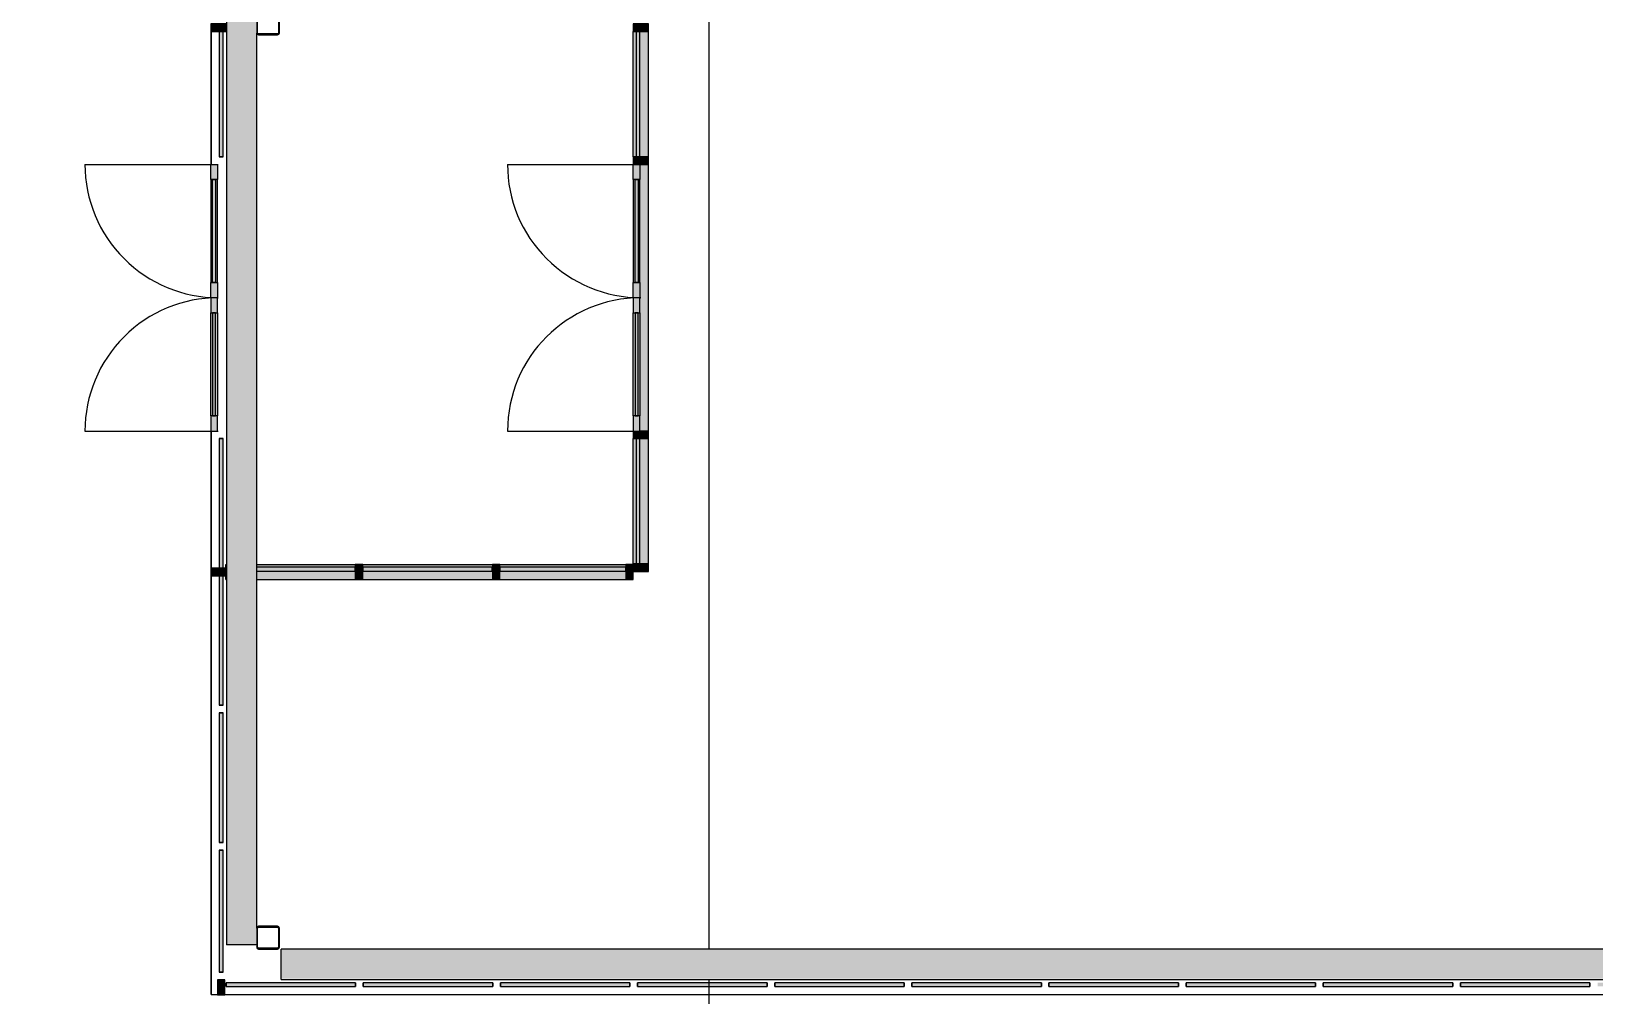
# Model space of a CAD drawing. Header units: inches. Extents: x 20461 to 27285, y -26063 to -19005.
# Drawn here: x 22010.2 to 22422.5, y -22799.4 to -22545.1 of the extents above; entities that cross this region are included whole.
import ezdxf

# ---------------------------------------------------------------- set-up
doc = ezdxf.new("R2010")
doc.units = ezdxf.units.IN
doc.header["$MEASUREMENT"] = 0
for name, color, linetype, lineweight in [('A-ANNO-DIMS', 211, 'Continuous', 9), ('A-ANNO-DIMS-256', 211, 'Continuous', 9), ('A-DETL', 90, 'Continuous', 9), ('A-DOOR', 31, 'Continuous', 9), ('A-GLAZ-CURT', 52, 'Continuous', 9), ('A-GLAZ-CWMG', 51, 'Continuous', 9), ('C-BLDG-PADS', 91, 'Continuous', 9), ('C-TOPO', 7, 'Continuous', 9), ('G-ANNO-TEXT', 231, 'Continuous', 9), ('S-BEAM', 12, 'Continuous', 9), ('S-COLS', 52, 'Continuous', 9)]:
    doc.layers.add(name, color=color, linetype=linetype, lineweight=lineweight)
doc.styles.add('Arial_1', font='arial.ttf', dxfattribs={"height": 23.60479})
doc.dimstyles.new('Linear_-_3_32__Arial', dxfattribs={"dimscale": 12, "dimtxt": 24, "dimasz": 2.666667, "dimexe": 2, "dimexo": 1.333333, "dimgap": 1.333333, "dimtad": 1, "dimdec": 0, "dimzin": 1, "dimdsep": 46, "dimlunit": 4, "dimtxsty": 'Arial_1', "dimblk1": 'OBLIQUE', "dimblk2": 'OBLIQUE', "dimsah": 1, "dimcen": 0.09, "dimdle": 2, "dimazin": 0, "dimtfac": 1, "dimtdec": 4, "dimtix": 1, "dimtmove": 1, "dimatfit": 3, "dimfxl": 1, "dimtvp": 1, "dimtfill": 1, "dimfrac": 2, "dimtolj": 1, "dimtzin": 0, "dimarcsym": 2})

# ---------------------------------------------------------------- blocks, each defined once
blk = doc.blocks.new('Girt_C - 8_D-767115-Site Plan - Phase 1')
at = {"layer": 'S-BEAM'}
for points in [[(24526.39, -22787.49), (24526.39, -22787.3), (22076.14, -22787.4), (22076.14, -22787.49), (24368.72, -22787.49)], [(24526.39, -22795.12), (24526.39, -22787.49), (22076.14, -22787.49), (22076.14, -22795.12), (24368.72, -22795.12)], [(24526.39, -22795.3), (24526.39, -22795.12), (22076.14, -22795.21), (22076.14, -22795.3), (24368.72, -22795.3)]]:
    blk.add_hatch(color=256, dxfattribs=at).paths.add_polyline_path(points, flags=0)
for p, q in [((23083.36, -22787.3), (22076.14, -22787.3)), ((22076.14, -22787.49), (22076.14, -22787.3)), ((22076.14, -22795.12), (22076.14, -22787.49)), ((22076.14, -22795.3), (22076.14, -22795.12)), ((22076.14, -22795.3), (24526.39, -22795.3))]:
    blk.add_line(p, q, dxfattribs=at)
blk = doc.blocks.new('Girt_C - 8_D-803273-Site Plan - Phase 1')
at = {"layer": 'S-BEAM'}
for points in [[(22061.64, -22786.18), (22061.83, -22786.18), (22061.83, -21134.62), (22061.64, -21134.62), (22061.64, -22773.58)], [(22069.45, -22786.18), (22069.45, -21134.62), (22061.83, -21134.62), (22061.83, -22786.18)], [(22069.52, -22786.18), (22069.64, -22786.18), (22069.52, -21134.62), (22069.45, -21134.62), (22069.45, -22786.18)]]:
    blk.add_hatch(color=256, dxfattribs=at).paths.add_polyline_path(points, flags=0)
for p, q in [((22061.64, -21134.62), (22061.64, -22786.18)), ((22069.64, -22781.77), (22069.64, -22545.59)), ((22061.83, -22786.18), (22061.64, -22786.18)), ((22069.45, -22786.18), (22061.83, -22786.18)), ((22069.64, -22786.18), (22069.45, -22786.18))]:
    blk.add_line(p, q, dxfattribs=at)
blk = doc.blocks.new('HSS-Hollow Structural Section-Column - HSS6X6X1_4-V11-Site Plan - Phase 1')
at = {"layer": 'S-COLS'}
h = blk.add_hatch(dxfattribs=at)
h.set_pattern_fill('FP_7', color=256, style=0, pattern_type=2)
h.set_pattern_definition([(225, (22072.64, -22784.303), (25.342707, -25.342707), []), (225, (22072.64, -22822.703), (25.342707, -25.342707), [])])
h.paths.add_polyline_path([(-2.53, 3), (-2.86, 2.86), (-3, 2.53), (-2.7, 2.7)], flags=0)
h.paths.add_polyline_path([(2.53, 3), (-2.53, 3), (-2.53, 2.77), (2.53, 2.77)], flags=0)
h.paths.add_polyline_path([(2.53, 3), (2.7, 2.7), (3, 2.53), (2.86, 2.86)], flags=0)
h.paths.add_polyline_path([(3, -2.53), (2.7, -2.7), (2.53, -3), (2.86, -2.86)], flags=0)
h.paths.add_polyline_path([(3, 2.53), (2.77, 2.53), (2.77, -2.53), (3, -2.53)], flags=0)
h.paths.add_polyline_path([(-3, -2.53), (-2.86, -2.86), (-2.53, -3), (-2.7, -2.7)], flags=0)
h.paths.add_polyline_path([(-3, 2.53), (-3, -2.53), (-2.77, -2.53), (-2.77, 2.53)], flags=0)
h.paths.add_polyline_path([(-2.53, -2.77), (-2.53, -3), (2.53, -3), (2.53, -2.77)], flags=0)
at = {"layer": 'S-COLS', "lineweight": 15}
for p, q in [((-3, 2.53), (-3, -2.53)), ((-2.77, -2.53), (-2.77, 2.53)), ((2.53, 3), (-2.53, 3)), ((-2.53, 2.77), (2.53, 2.77)), ((2.77, 2.53), (2.77, -2.53)), ((3, -2.53), (3, 2.53)), ((2.53, -2.77), (-2.53, -2.77)), ((-2.53, -3), (2.53, -3))]:
    blk.add_line(p, q, dxfattribs=at)
for centre, radius, start, end in [((-2.53, 2.53), 0.466, 90, 180), ((-2.53, 2.53), 0.233, 90, 180), ((2.53, 2.53), 0.466, 360, 90), ((2.53, 2.53), 0.233, 0, 90), ((-2.53, -2.53), 0.466, 180, 270), ((-2.53, -2.53), 0.233, 180, 270), ((2.53, -2.53), 0.466, 270, 360), ((2.53, -2.53), 0.233, 270, 360)]:
    blk.add_arc(centre, radius, start, end, dxfattribs=at)
blk = doc.blocks.new('HSS-Hollow Structural Section-Column - HSS6X6X1_4-V23-Site Plan - Phase 1')
at = {"layer": 'S-COLS'}
h = blk.add_hatch(dxfattribs=at)
h.set_pattern_fill('FP_9', color=256, style=0, pattern_type=2)
h.set_pattern_definition([(225, (22072.64, -22543.053), (25.342707, -25.342707), []), (225, (22072.64, -22581.453), (25.342707, -25.342707), [])])
h.paths.add_polyline_path([(-2.53, 3), (-2.86, 2.86), (-3, 2.53), (-2.7, 2.7)], flags=0)
h.paths.add_polyline_path([(2.53, 3), (2.7, 2.7), (3, 2.53), (2.86, 2.86)], flags=0)
h.paths.add_polyline_path([(-2.53, 3), (-2.53, 2.77), (2.53, 2.77), (2.53, 3)], flags=0)
h.paths.add_polyline_path([(3, -2.53), (2.7, -2.7), (2.53, -3), (2.86, -2.86)], flags=0)
h.paths.add_polyline_path([(2.77, 2.53), (2.77, -2.53), (3, -2.53), (3, 2.53)], flags=0)
h.paths.add_polyline_path([(-3, -2.53), (-2.86, -2.86), (-2.53, -3), (-2.7, -2.7)], flags=0)
h.paths.add_polyline_path([(-2.77, 2.53), (-3, 2.53), (-3, -2.53), (-2.77, -2.53)], flags=0)
h.paths.add_polyline_path([(-2.53, -2.77), (-2.53, -3), (2.53, -3), (2.53, -2.77)], flags=0)
at = {"layer": 'S-COLS', "lineweight": 15}
for p, q in [((-3, 2.53), (-3, -2.53)), ((-2.77, -2.53), (-2.77, 2.53)), ((2.53, 3), (-2.53, 3)), ((-2.53, 2.77), (2.53, 2.77)), ((2.77, 2.53), (2.77, -2.53)), ((3, -2.53), (3, 2.53)), ((2.53, -2.77), (-2.53, -2.77)), ((-2.53, -3), (2.53, -3))]:
    blk.add_line(p, q, dxfattribs=at)
for centre, radius, start, end in [((-2.53, 2.53), 0.466, 90, 180), ((-2.53, 2.53), 0.233, 90, 180), ((2.53, 2.53), 0.466, 360, 90), ((2.53, 2.53), 0.233, 0, 90), ((-2.53, -2.53), 0.466, 180, 270), ((-2.53, -2.53), 0.233, 180, 270), ((2.53, -2.53), 0.466, 270, 360), ((2.53, -2.53), 0.233, 270, 360)]:
    blk.add_arc(centre, radius, start, end, dxfattribs=at)
blk = doc.blocks.new('System Panel - Glazed-827433-Site Plan - Phase 1')
at = {"layer": 'A-GLAZ-CURT', "transparency": 33554649}
blk.add_hatch(color=256, dxfattribs=at).paths.add_polyline_path([(-17.09, -0.25), (-17.09, -1.25), (17.09, -1.25), (17.09, -0.25)], flags=0)
at = {"layer": 'A-GLAZ-CURT'}
for p, q in [((17.09, -0.25), (-17.09, -0.25)), ((-17.09, -0.25), (-17.09, -1.25)), ((-17.09, -1.25), (-17.09, -0.25)), ((17.09, -0.25), (-17.09, -0.25)), ((-17.09, -1.25), (17.09, -1.25)), ((-17.09, -1.25), (17.09, -1.25)), ((17.09, -1.25), (17.09, -0.25)), ((17.09, -0.25), (17.09, -1.25))]:
    blk.add_line(p, q, dxfattribs=at)
blk = doc.blocks.new('Rectangular Mullion - Rectangular Mullion 1-827436-Site Plan - Phase 1')
at = {"layer": 'A-GLAZ-CWMG'}
blk.add_hatch(color=256, dxfattribs=at).paths.add_polyline_path([(-2, -2), (-2, 2), (0, 2), (0, -2)], flags=0)
at = {"layer": 'A-GLAZ-CWMG', "lineweight": 13}
for p, q in [((-2, 2), (0, 2)), ((-2, -2), (-2, 2)), ((0, 2), (0, -2)), ((0, -2), (-2, -2))]:
    blk.add_line(p, q, dxfattribs=at)
blk = doc.blocks.new('System Panel - Glazed-V38-Site Plan - Phase 1')
at = {"layer": 'A-GLAZ-CURT', "transparency": 33554649}
blk.add_hatch(color=256, dxfattribs=at).paths.add_polyline_path([(16.53, -0.25), (-16.53, -0.25), (-16.53, -1.25), (16.53, -1.25)], flags=0)
at = {"layer": 'A-GLAZ-CURT'}
for p, q in [((16.53, -0.25), (-16.53, -0.25)), ((-16.53, -0.25), (-16.53, -1.25)), ((-16.53, -1.25), (-16.53, -0.25)), ((16.53, -0.25), (-16.53, -0.25)), ((-16.53, -1.25), (16.53, -1.25)), ((-16.53, -1.25), (16.53, -1.25)), ((16.53, -1.25), (16.53, -0.25)), ((16.53, -0.25), (16.53, -1.25))]:
    blk.add_line(p, q, dxfattribs=at)
blk = doc.blocks.new('Door_Single_Storefront - one-827478-Site Plan - Phase 1')
at = {"layer": 'A-DOOR'}
h = blk.add_hatch(color=256, dxfattribs=at)
h.paths.add_polyline_path([(17.59375, -2), (17.59375, -0.25), (13.59375, -0.25), (13.59375, -2)], flags=0)
h.paths.add_polyline_path([(-13.59375, -0.25), (-17.59375, -0.25), (-17.59375, -2), (-13.59375, -2)], flags=0)
h = blk.add_hatch(color=256, dxfattribs=at)
h.paths.add_polyline_path([(13.59375, -1.5), (-13.59375, -1.5), (-13.59375, -2), (13.59375, -2)], flags=0)
h.paths.add_polyline_path([(13.59375, -0.25), (-13.59375, -0.25), (-13.59375, -0.75), (13.59375, -0.75)], flags=0)
blk.add_hatch(color=256, dxfattribs=at).paths.add_polyline_path([(13.59375, -1.5), (13.59375, -0.75), (-13.59375, -0.75), (-13.59375, -1.5)], flags=0)
for p, q in [((-17.59375, -35.1875), (-17.59375, 0)), ((-17.59375, -2), (-17.59375, -0.25)), ((-17.59375, -0.25), (-13.59375, -0.25)), ((-13.59375, -2), (-17.59375, -2)), ((-13.59375, -0.25), (-13.59375, -2)), ((13.59375, -0.25), (-13.59375, -0.25)), ((-13.59375, -1.5), (-13.59375, -0.75)), ((-13.59375, -0.75), (13.59375, -0.75)), ((13.59375, -1.5), (-13.59375, -1.5)), ((-13.59375, -2), (13.59375, -2)), ((13.59375, -2), (13.59375, -0.25)), ((13.59375, -0.25), (17.59375, -0.25)), ((13.59375, -0.75), (13.59375, -1.5)), ((17.59375, -2), (13.59375, -2)), ((17.59375, -0.25), (17.59375, -2))]:
    blk.add_line(p, q, dxfattribs=at)
blk.add_arc((-17.59375, 0), 35.1875, 270, 0, dxfattribs=at)
blk = doc.blocks.new('Door_Single_Storefront - one-827479-Site Plan - Phase 1')
at = {"layer": 'A-DOOR'}
h = blk.add_hatch(color=256, dxfattribs=at)
h.paths.add_polyline_path([(-17.59375, 0.25), (-13.59375, 0.25), (-13.59375, 2), (-17.59375, 2)], flags=0)
h.paths.add_polyline_path([(13.59375, 2), (13.59375, 0.25), (17.59375, 0.25), (17.59375, 2)], flags=0)
h = blk.add_hatch(color=256, dxfattribs=at)
h.paths.add_polyline_path([(-13.59375, 1.5), (13.59375, 1.5), (13.59375, 2), (-13.59375, 2)], flags=0)
h.paths.add_polyline_path([(-13.59375, 0.25), (13.59375, 0.25), (13.59375, 0.75), (-13.59375, 0.75)], flags=0)
blk.add_hatch(color=256, dxfattribs=at).paths.add_polyline_path([(-13.59375, 0.75), (13.59375, 0.75), (13.59375, 1.5), (-13.59375, 1.5)], flags=0)
for p, q in [((-17.59375, 35.1875), (-17.59375, 0)), ((-13.59375, 2), (-17.59375, 2)), ((-17.59375, 2), (-17.59375, 0.25)), ((-17.59375, 0.25), (-13.59375, 0.25)), ((-13.59375, 0.25), (-13.59375, 2)), ((-13.59375, 2), (13.59375, 2)), ((13.59375, 1.5), (-13.59375, 1.5)), ((-13.59375, 1.5), (-13.59375, 0.75)), ((-13.59375, 0.75), (13.59375, 0.75)), ((13.59375, 0.25), (-13.59375, 0.25)), ((17.59375, 2), (13.59375, 2)), ((13.59375, 2), (13.59375, 0.25)), ((13.59375, 0.75), (13.59375, 1.5)), ((13.59375, 0.25), (17.59375, 0.25)), ((17.59375, 0.25), (17.59375, 2))]:
    blk.add_line(p, q, dxfattribs=at)
blk.add_arc((-17.59375, 0), 35.1875, 360, 90, dxfattribs=at)
blk = doc.blocks.new('Rectangular Mullion - Rectangular Mullion 1-785048-Site Plan - Phase 1')
at = {"layer": 'A-GLAZ-CWMG'}
h = blk.add_hatch(color=256, dxfattribs=at)
h.paths.add_polyline_path([(22173.02, -22578.24), (22173.02, -22545.18), (22170.77, -22545.18), (22170.77, -22578.24)], flags=0)
h.paths.add_polyline_path([(22169.02, -22578.24), (22169.77, -22578.24), (22169.77, -22545.18), (22169.02, -22545.18), (22169.02, -22554.26)], flags=0)
blk.add_hatch(color=256, dxfattribs=at).paths.add_polyline_path([(22170.77, -22578.24), (22170.77, -22545.18), (22169.77, -22545.18), (22169.77, -22578.24)], flags=0)
for p, q in [((22169.02, -22578.24), (22169.02, -22545.18)), ((22173.02, -22578.24), (22173.02, -22545.18))]:
    blk.add_line(p, q, dxfattribs=at)
blk = doc.blocks.new('Rectangular Mullion - Rectangular Mullion 1-769212-Site Plan - Phase 1')
at = {"layer": 'A-GLAZ-CWMG'}
blk.add_hatch(color=256, dxfattribs=at).paths.add_polyline_path([(22173.02, -22615.43), (22173.02, -22580.24), (22170.77, -22580.24), (22170.77, -22615.43)], flags=0)
blk.add_line((22173.02, -22615.43), (22173.02, -22580.24), dxfattribs=at)
blk = doc.blocks.new('Rectangular Mullion - Rectangular Mullion 1-769213-Site Plan - Phase 1')
at = {"layer": 'A-GLAZ-CWMG'}
blk.add_hatch(color=256, dxfattribs=at).paths.add_polyline_path([(22170.77, -22650.62), (22173.02, -22650.62), (22173.02, -22615.43), (22170.77, -22615.43), (22170.77, -22646.62)], flags=0)
blk.add_line((22173.02, -22650.62), (22173.02, -22615.43), dxfattribs=at)
blk = doc.blocks.new('Rectangular Mullion - Rectangular Mullion 1-785049-Site Plan - Phase 1')
at = {"layer": 'A-GLAZ-CWMG'}
h = blk.add_hatch(color=256, dxfattribs=at)
h.paths.add_polyline_path([(22169.77, -22685.68), (22169.77, -22652.62), (22169.02, -22652.62), (22169.02, -22685.68)], flags=0)
h.paths.add_polyline_path([(22173.02, -22685.68), (22173.02, -22652.62), (22170.77, -22652.62), (22170.77, -22685.68)], flags=0)
blk.add_hatch(color=256, dxfattribs=at).paths.add_polyline_path([(22170.77, -22685.68), (22170.77, -22652.62), (22169.77, -22652.62), (22169.77, -22685.68)], flags=0)
for p, q in [((22169.02, -22685.68), (22169.02, -22652.62)), ((22173.02, -22685.68), (22173.02, -22652.62))]:
    blk.add_line(p, q, dxfattribs=at)
blk = doc.blocks.new('Rectangular Mullion - Rectangular Mullion 1-838711-Site Plan - Phase 1')
at = {"layer": 'A-GLAZ-CWMG'}
blk.add_hatch(color=256, dxfattribs=at).paths.add_polyline_path([(0, -2), (-2, -2), (-2, 2), (0, 2)], flags=0)
at = {"layer": 'A-GLAZ-CWMG', "lineweight": 13}
for p, q in [((-2, 2), (0, 2)), ((-2, -2), (-2, 2)), ((0, 2), (0, -2)), ((0, -2), (-2, -2))]:
    blk.add_line(p, q, dxfattribs=at)
blk = doc.blocks.new('Rectangular Mullion - Rectangular Mullion 1-838712-Site Plan - Phase 1')
at = {"layer": 'A-GLAZ-CWMG'}
blk.add_hatch(color=256, dxfattribs=at).paths.add_polyline_path([(-2, -2), (0, -2), (0, 2), (-2, 2)], flags=0)
at = {"layer": 'A-GLAZ-CWMG', "lineweight": 13}
for p, q in [((0, 2), (-2, 2)), ((-2, 2), (-2, -2)), ((0, -2), (0, 2)), ((-2, -2), (0, -2))]:
    blk.add_line(p, q, dxfattribs=at)
blk = doc.blocks.new('Rectangular Mullion - Rectangular Mullion 1-V39-Site Plan - Phase 1')
at = {"layer": 'A-GLAZ-CWMG'}
blk.add_hatch(color=256, dxfattribs=at).paths.add_polyline_path([(1, 0.25), (1, -2), (-1, -2), (-1, 2), (1, 2)], flags=0)
at = {"layer": 'A-GLAZ-CWMG', "lineweight": 13}
for p, q in [((-1, 2), (1, 2)), ((-1, -2), (-1, 2)), ((1, 0.25), (1, -2)), ((1, -2), (-1, -2))]:
    blk.add_line(p, q, dxfattribs=at)
blk = doc.blocks.new('Rectangular Mullion - Rectangular Mullion 1-V40-Site Plan - Phase 1')
at = {"layer": 'A-GLAZ-CWMG'}
blk.add_hatch(color=256, dxfattribs=at).paths.add_polyline_path([(1, 0.25), (1, -2), (-1, -2), (-1, 2), (1, 2)], flags=0)
at = {"layer": 'A-GLAZ-CWMG', "lineweight": 13}
for p, q in [((-1, 2), (1, 2)), ((-1, -2), (-1, 0.25)), ((1, 2), (1, -2)), ((1, -2), (-1, -2))]:
    blk.add_line(p, q, dxfattribs=at)
blk = doc.blocks.new('System Panel - Glazed-V41-Site Plan - Phase 1')
at = {"layer": 'A-GLAZ-CURT', "transparency": 33554649}
blk.add_hatch(color=256, dxfattribs=at).paths.add_polyline_path([(-16.59, -0.25), (-16.59, -1.25), (16.59, -1.25), (16.59, -0.25)], flags=0)
at = {"layer": 'A-GLAZ-CURT'}
for p, q in [((16.59, -0.25), (-16.59, -0.25)), ((-16.59, -0.25), (-16.59, -1.25)), ((-16.59, -1.25), (-16.59, -0.25)), ((16.59, -0.25), (-16.59, -0.25)), ((-16.59, -1.25), (16.59, -1.25)), ((-16.59, -1.25), (16.59, -1.25)), ((16.59, -1.25), (16.59, -0.25)), ((16.59, -0.25), (16.59, -1.25))]:
    blk.add_line(p, q, dxfattribs=at)
blk = doc.blocks.new('System Panel - Glazed-V36-Site Plan - Phase 1')
at = {"layer": 'A-GLAZ-CURT', "transparency": 33554649}
blk.add_hatch(color=256, dxfattribs=at).paths.add_polyline_path([(-17.09, -1.25), (17.09, -1.25), (17.09, -0.25), (-17.09, -0.25)], flags=0)
at = {"layer": 'A-GLAZ-CURT'}
for p, q in [((17.09, -0.25), (-17.09, -0.25)), ((-17.09, -0.25), (-17.09, -1.25)), ((-17.09, -1.25), (-17.09, -0.25)), ((17.09, -0.25), (-17.09, -0.25)), ((-17.09, -1.25), (17.09, -1.25)), ((-17.09, -1.25), (17.09, -1.25)), ((17.09, -1.25), (17.09, -0.25)), ((17.09, -0.25), (17.09, -1.25))]:
    blk.add_line(p, q, dxfattribs=at)
blk = doc.blocks.new('System Panel - Glazed-840367-Site Plan - Phase 1')
at = {"layer": 'A-GLAZ-CURT', "transparency": 33554649}
blk.add_hatch(color=256, dxfattribs=at).paths.add_polyline_path([(-16.06, -0.25), (-16.06, -1.25), (9.94, -1.25), (9.94, -0.25)], flags=0)
at = {"layer": 'A-GLAZ-CURT'}
for p, q in [((9.94, -0.25), (-16.06, -0.25)), ((-16.06, -0.25), (-16.06, -1.25)), ((-16.06, -1.25), (-16.06, -0.25)), ((9.94, -0.25), (-16.06, -0.25)), ((-16.06, -1.25), (9.94, -1.25)), ((-16.06, -1.25), (9.94, -1.25))]:
    blk.add_line(p, q, dxfattribs=at)
blk = doc.blocks.new('Rectangular Mullion - Rectangular Mullion 1-769210-Site Plan - Phase 1')
at = {"layer": 'A-GLAZ-CWMG'}
h = blk.add_hatch(color=256, dxfattribs=at)
h.paths.add_polyline_path([(22798.39, -22528.42), (22798.39, -22495.23), (22797.64, -22495.23), (22797.64, -22528.42)], flags=0)
h.paths.add_polyline_path([(22796.64, -22528.42), (22796.64, -22495.23), (22794.39, -22495.23), (22794.39, -22528.42)], flags=0)
blk.add_hatch(color=256, dxfattribs=at).paths.add_polyline_path([(22797.64, -22528.42), (22797.64, -22495.23), (22796.64, -22495.23), (22796.64, -22528.42)], flags=0)
for p, q in [((22794.39, -22495.23), (22794.39, -22528.42)), ((22798.39, -22495.23), (22798.39, -22528.42))]:
    blk.add_line(p, q, dxfattribs=at)
blk = doc.blocks.new('Rectangular Mullion - Rectangular Mullion 1-769211-Site Plan - Phase 1')
at = {"layer": 'A-GLAZ-CWMG'}
h = blk.add_hatch(color=256, dxfattribs=at)
h.paths.add_polyline_path([(22798.39, -22493.23), (22798.39, -22459.04), (22797.64, -22459.04), (22797.64, -22493.23)], flags=0)
h.paths.add_polyline_path([(22796.64, -22493.23), (22796.64, -22459.04), (22794.39, -22459.04), (22794.39, -22493.23)], flags=0)
blk.add_hatch(color=256, dxfattribs=at).paths.add_polyline_path([(22797.64, -22493.23), (22797.64, -22459.04), (22796.64, -22459.04), (22796.64, -22493.23)], flags=0)
for p, q in [((22794.39, -22459.04), (22794.39, -22493.23)), ((22798.39, -22459.04), (22798.39, -22493.23))]:
    blk.add_line(p, q, dxfattribs=at)
blk = doc.blocks.new('Rectangular Mullion - Rectangular Mullion 1-840366-Site Plan - Phase 1')
at = {"layer": 'A-GLAZ-CWMG'}
h = blk.add_hatch(color=256, dxfattribs=at)
h.paths.add_polyline_path([(22061.52, -22689.8), (22061.64, -22689.8), (22061.64, -22685.8), (22061.52, -22685.8), (22061.52, -22688.8)], flags=0)
h.paths.add_polyline_path([(22095.64, -22689.8), (22095.64, -22687.55), (22069.64, -22687.55), (22069.64, -22689.8)], flags=0)
h.paths.add_polyline_path([(22069.64, -22686.55), (22095.64, -22686.55), (22095.64, -22685.8), (22069.64, -22685.8)], flags=0)
blk.add_hatch(color=256, dxfattribs=at).paths.add_polyline_path([(22095.64, -22687.55), (22095.64, -22686.55), (22069.64, -22686.55), (22069.64, -22687.55)], flags=0)
for p, q in [((22061.52, -22686.8), (22061.52, -22685.8)), ((22061.52, -22685.8), (22061.64, -22685.8)), ((22069.64, -22685.8), (22095.64, -22685.8)), ((22061.52, -22689.8), (22061.52, -22688.8)), ((22061.52, -22689.8), (22061.64, -22689.8)), ((22069.64, -22689.8), (22095.64, -22689.8))]:
    blk.add_line(p, q, dxfattribs=at)
blk = doc.blocks.new('Rectangular Mullion - Rectangular Mullion 1-838589-Site Plan - Phase 1')
at = {"layer": 'A-GLAZ-CWMG'}
blk.add_hatch(color=256, dxfattribs=at).paths.add_polyline_path([(0, -2), (0, 2), (-2, 2), (-2, -2)], flags=0)
at = {"layer": 'A-GLAZ-CWMG', "lineweight": 13}
for p, q in [((0, 2), (-2, 2)), ((-2, 2), (-2, -2)), ((0, -2), (0, 2)), ((-2, -2), (0, -2))]:
    blk.add_line(p, q, dxfattribs=at)
blk = doc.blocks.new('Rectangular Mullion - Rectangular Mullion 1-827464-Site Plan - Phase 1')
at = {"layer": 'A-GLAZ-CWMG'}
blk.add_hatch(color=256, dxfattribs=at).paths.add_polyline_path([(1, -2), (-1, -2), (-1, 2), (1, 2)], flags=0)
at = {"layer": 'A-GLAZ-CWMG', "lineweight": 13}
for p, q in [((-1, 2), (1, 2)), ((-1, -2), (-1, 2)), ((1, 2), (1, -2)), ((1, -2), (-1, -2))]:
    blk.add_line(p, q, dxfattribs=at)
blk = doc.blocks.new('System Panel - Glazed-827451-Site Plan - Phase 1')
at = {"layer": 'A-GLAZ-CURT', "transparency": 33554649}
blk.add_hatch(color=256, dxfattribs=at).paths.add_polyline_path([(-16.53, 0.25), (16.53, 0.25), (16.53, 1.25), (-16.53, 1.25)], flags=0)
at = {"layer": 'A-GLAZ-CURT'}
for p, q in [((16.53, 1.25), (-16.53, 1.25)), ((-16.53, 1.25), (-16.53, 0.25)), ((-16.53, 0.25), (-16.53, 1.25)), ((16.53, 1.25), (-16.53, 1.25)), ((-16.53, 0.25), (16.53, 0.25)), ((-16.53, 0.25), (16.53, 0.25)), ((16.53, 0.25), (16.53, 1.25)), ((16.53, 1.25), (16.53, 0.25))]:
    blk.add_line(p, q, dxfattribs=at)
blk = doc.blocks.new('Door_Single_Storefront - one-827452-Site Plan - Phase 1')
at = {"layer": 'A-DOOR'}
h = blk.add_hatch(color=256, dxfattribs=at)
h.paths.add_polyline_path([(13.59375, -2), (17.59375, -2), (17.59375, -0.25), (13.59375, -0.25)], flags=0)
h.paths.add_polyline_path([(-13.59375, -2), (-13.59375, -0.25), (-17.59375, -0.25), (-17.59375, -2)], flags=0)
h = blk.add_hatch(color=256, dxfattribs=at)
h.paths.add_polyline_path([(13.59375, -2), (13.59375, -1.5), (-13.59375, -1.5), (-13.59375, -2)], flags=0)
h.paths.add_polyline_path([(13.59375, -0.75), (13.59375, -0.25), (-13.59375, -0.25), (-13.59375, -0.75)], flags=0)
blk.add_hatch(color=256, dxfattribs=at).paths.add_polyline_path([(13.59375, -1.5), (13.59375, -0.75), (-13.59375, -0.75), (-13.59375, -1.5)], flags=0)
for p, q in [((-17.59375, -35.1875), (-17.59375, 0)), ((-17.59375, -2), (-17.59375, -0.25)), ((-17.59375, -0.25), (-13.59375, -0.25)), ((-13.59375, -2), (-17.59375, -2)), ((-13.59375, -0.25), (-13.59375, -2)), ((13.59375, -0.25), (-13.59375, -0.25)), ((-13.59375, -1.5), (-13.59375, -0.75)), ((-13.59375, -0.75), (13.59375, -0.75)), ((13.59375, -1.5), (-13.59375, -1.5)), ((-13.59375, -2), (13.59375, -2)), ((13.59375, -2), (13.59375, -0.25)), ((13.59375, -0.25), (17.59375, -0.25)), ((13.59375, -0.75), (13.59375, -1.5)), ((17.59375, -2), (13.59375, -2)), ((17.59375, -0.25), (17.59375, -2))]:
    blk.add_line(p, q, dxfattribs=at)
blk.add_arc((-17.59375, 0), 35.1875, 270, 0, dxfattribs=at)
blk = doc.blocks.new('Door_Single_Storefront - one-827453-Site Plan - Phase 1')
at = {"layer": 'A-DOOR'}
h = blk.add_hatch(color=256, dxfattribs=at)
h.paths.add_polyline_path([(13.59375, 2), (13.59375, 0.25), (17.59375, 0.25), (17.59375, 2)], flags=0)
h.paths.add_polyline_path([(-17.59375, 2), (-17.59375, 0.25), (-13.59375, 0.25), (-13.59375, 2)], flags=0)
h = blk.add_hatch(color=256, dxfattribs=at)
h.paths.add_polyline_path([(13.59375, 2), (-13.59375, 2), (-13.59375, 1.5), (13.59375, 1.5)], flags=0)
h.paths.add_polyline_path([(-13.59375, 0.75), (-13.59375, 0.25), (13.59375, 0.25), (13.59375, 0.75)], flags=0)
blk.add_hatch(color=256, dxfattribs=at).paths.add_polyline_path([(13.59375, 1.5), (-13.59375, 1.5), (-13.59375, 0.75), (13.59375, 0.75)], flags=0)
for p, q in [((-17.59375, 35.1875), (-17.59375, 0)), ((-13.59375, 2), (-17.59375, 2)), ((-17.59375, 2), (-17.59375, 0.25)), ((-17.59375, 0.25), (-13.59375, 0.25)), ((-13.59375, 0.25), (-13.59375, 2)), ((-13.59375, 2), (13.59375, 2)), ((13.59375, 1.5), (-13.59375, 1.5)), ((-13.59375, 1.5), (-13.59375, 0.75)), ((-13.59375, 0.75), (13.59375, 0.75)), ((13.59375, 0.25), (-13.59375, 0.25)), ((17.59375, 2), (13.59375, 2)), ((13.59375, 2), (13.59375, 0.25)), ((13.59375, 0.75), (13.59375, 1.5)), ((13.59375, 0.25), (17.59375, 0.25)), ((17.59375, 0.25), (17.59375, 2))]:
    blk.add_line(p, q, dxfattribs=at)
blk.add_arc((-17.59375, 0), 35.1875, 360, 90, dxfattribs=at)
blk = doc.blocks.new('System Panel - Glazed-V42-Site Plan - Phase 1')
at = {"layer": 'A-GLAZ-CURT', "transparency": 33554649}
blk.add_hatch(color=256, dxfattribs=at).paths.add_polyline_path([(17.09, 1.25), (-17.09, 1.25), (-17.09, 0.25), (17.09, 0.25)], flags=0)
at = {"layer": 'A-GLAZ-CURT'}
for p, q in [((17.09, 1.25), (-17.09, 1.25)), ((-17.09, 1.25), (-17.09, 0.25)), ((-17.09, 0.25), (-17.09, 1.25)), ((17.09, 1.25), (-17.09, 1.25)), ((-17.09, 0.25), (17.09, 0.25)), ((-17.09, 0.25), (17.09, 0.25)), ((17.09, 0.25), (17.09, 1.25)), ((17.09, 1.25), (17.09, 0.25))]:
    blk.add_line(p, q, dxfattribs=at)
blk = doc.blocks.new('System Panel - Glazed-V43-Site Plan - Phase 1')
at = {"layer": 'A-GLAZ-CURT', "transparency": 33554649}
blk.add_hatch(color=256, dxfattribs=at).paths.add_polyline_path([(17.09, 1.25), (-17.09, 1.25), (-17.09, 0.25), (17.09, 0.25)], flags=0)
at = {"layer": 'A-GLAZ-CURT'}
for p, q in [((17.09, 1.25), (-17.09, 1.25)), ((-17.09, 1.25), (-17.09, 0.25)), ((-17.09, 0.25), (-17.09, 1.25)), ((17.09, 1.25), (-17.09, 1.25)), ((-17.09, 0.25), (17.09, 0.25)), ((-17.09, 0.25), (17.09, 0.25)), ((17.09, 0.25), (17.09, 1.25)), ((17.09, 1.25), (17.09, 0.25))]:
    blk.add_line(p, q, dxfattribs=at)
blk = doc.blocks.new('System Panel - Glazed-827454-Site Plan - Phase 1')
at = {"layer": 'A-GLAZ-CURT', "transparency": 33554649}
blk.add_hatch(color=256, dxfattribs=at).paths.add_polyline_path([(17.09, 0.25), (17.09, 1.25), (-17.09, 1.25), (-17.09, 0.25)], flags=0)
at = {"layer": 'A-GLAZ-CURT'}
for p, q in [((17.09, 1.25), (-17.09, 1.25)), ((-17.09, 1.25), (-17.09, 0.25)), ((-17.09, 0.25), (-17.09, 1.25)), ((17.09, 1.25), (-17.09, 1.25)), ((-17.09, 0.25), (17.09, 0.25)), ((-17.09, 0.25), (17.09, 0.25)), ((17.09, 0.25), (17.09, 1.25)), ((17.09, 1.25), (17.09, 0.25))]:
    blk.add_line(p, q, dxfattribs=at)
blk = doc.blocks.new('System Panel - Glazed-827485-Site Plan - Phase 1')
at = {"layer": 'A-GLAZ-CURT', "transparency": 33554649}
blk.add_hatch(color=256, dxfattribs=at).paths.add_polyline_path([(16.12, 1.25), (-16.12, 1.25), (-16.12, 0.25), (16.12, 0.25)], flags=0)
at = {"layer": 'A-GLAZ-CURT'}
for p, q in [((16.12, 1.25), (-16.12, 1.25)), ((-16.12, 1.25), (-16.12, 0.25)), ((-16.12, 0.25), (-16.12, 1.25)), ((16.12, 1.25), (-16.12, 1.25)), ((-16.12, 0.25), (16.12, 0.25)), ((-16.12, 0.25), (16.12, 0.25)), ((16.12, 0.25), (16.12, 1.25)), ((16.12, 1.25), (16.12, 0.25))]:
    blk.add_line(p, q, dxfattribs=at)
blk = doc.blocks.new('Rectangular Mullion - Rectangular Mullion 1-827475-Site Plan - Phase 1')
at = {"layer": 'A-GLAZ-CWMG'}
blk.add_hatch(color=256, dxfattribs=at).paths.add_polyline_path([(0, -2), (0, 2), (-2, 2), (-2, -2)], flags=0)
at = {"layer": 'A-GLAZ-CWMG', "lineweight": 13}
for p, q in [((0, 2), (-2, 2)), ((-2, 2), (-2, -2)), ((0, -2), (0, 2)), ((-2, -2), (0, -2))]:
    blk.add_line(p, q, dxfattribs=at)
blk = doc.blocks.new('Rectangular Mullion - Rectangular Mullion 1-827470-Site Plan - Phase 1')
at = {"layer": 'A-GLAZ-CWMG'}
blk.add_hatch(color=256, dxfattribs=at).paths.add_polyline_path([(-1, 2), (1, 2), (1, -2), (-1, -2)], flags=0)
at = {"layer": 'A-GLAZ-CWMG', "lineweight": 13}
for p, q in [((-1, 2), (1, 2)), ((-1, -2), (-1, 2)), ((1, 2), (1, -2)), ((1, -2), (-1, -2))]:
    blk.add_line(p, q, dxfattribs=at)
blk = doc.blocks.new('DIMBLOCK83-Site Plan - Phase 1')
at = {"layer": 'A-ANNO-DIMS-256'}
for p, q in [((21983.24, -22727.09), (21983.24, -22602.19)), ((21911.24, -22619.56), (21911.24, -22650.19)), ((21911.24, -22626.19), (21911.24, -22619.56)), ((21887.24, -22626.19), (22007.24, -22626.19)), ((21983.24, -22626.19), (21983.24, -22727.09))]:
    blk.add_line(p, q, dxfattribs=at)
at = {"layer": 'A-ANNO-DIMS-256', "lineweight": 50}
for p, q in [((21911.24, -22626.19), (21927.24, -22610.19)), ((21983.24, -22626.19), (21999.24, -22610.19)), ((21911.24, -22626.19), (21895.24, -22642.19)), ((21983.24, -22626.19), (21967.24, -22642.19))]:
    blk.add_line(p, q, dxfattribs=at)
at = {"layer": 'A-ANNO-DIMS-256'}
blk.add_ellipse((22225.66, -22626.19), major_axis=(278.43, 0), ratio=0.63887, start_param=1.570796, end_param=3.141593, dxfattribs=at)
at = {"layer": 'A-ANNO-DIMS-256', "color": 0, "insert": (22113.97, -22454.61), "char_height": 23.6048, "width": 368.64, "attachment_point": 1, "line_spacing_factor": 0.938532, "style": 'Arial_1', "bg_fill": 3, "box_fill_scale": 1.25, "bg_fill_color": 0, "bg_fill_transparency": 0}
blk.add_mtext('(1:12 RAMP SLOPE)', dxfattribs=at)
at = {"layer": 'A-ANNO-DIMS-256', "color": 0, "insert": (22225.66, -22417.69), "char_height": 23.605, "width": 100.5785, "attachment_point": 1, "line_spacing_factor": 0.938532, "style": 'Arial_1', "bg_fill": 3, "box_fill_scale": 1.25, "bg_fill_color": 0, "bg_fill_transparency": 0}
blk.add_mtext('6\' - 0"', dxfattribs=at)
blk = doc.blocks.new('_Oblique')
at = {"color": 0, "linetype": 'ByBlock', "lineweight": -2}
blk.add_line((-0.5, -0.5), (0.5, 0.5), dxfattribs=at)

msp = doc.modelspace()

# ---------------------------------------------------------------- hatches: boundary and pattern name
at = {"layer": 'C-BLDG-PADS', "lineweight": 5}
h = msp.add_hatch(color=256, dxfattribs=at)
h.paths.add_polyline_path([(25803.765225, -22797.17781), (25834.015225, -22797.17781), (25834.015225, -22796.17781), (25803.765225, -22796.17781), (25803.765225, -22796.80281)], flags=0)
h.paths.add_polyline_path([(26281.202725, -22797.17781), (26281.515225, -22797.17781), (26281.515225, -22796.17781), (26271.390225, -22796.17781), (26271.390225, -22797.17781), (26281.20127, -22797.17781)], flags=0)
h.paths.add_polyline_path([(26160.827725, -22797.17781), (26160.827725, -22796.17781), (26126.640225, -22796.17781), (26126.640225, -22797.17781), (26127.640225, -22797.17781)], flags=0)
h.paths.add_polyline_path([(26090.452725, -22797.17781), (26124.640225, -22797.17781), (26124.640225, -22796.17781), (26090.452725, -22796.17781)], flags=0)
h.paths.add_polyline_path([(26197.015225, -22797.17781), (26197.015225, -22796.17781), (26162.827725, -22796.17781), (26162.827725, -22797.17781), (26163.214247, -22797.17781)], flags=0)
h.paths.add_polyline_path([(26016.077725, -22797.17781), (26016.077725, -22796.17781), (25983.015225, -22796.17781), (25983.015225, -22797.17781), (25994.980247, -22797.17781)], flags=0)
h.paths.add_polyline_path([(26233.202725, -22797.17781), (26233.202725, -22796.17781), (26199.015225, -22796.17781), (26199.015225, -22797.17781)], flags=0)
h.paths.add_polyline_path([(26269.390225, -22797.17781), (26269.390225, -22796.17781), (26235.202725, -22796.17781), (26235.202725, -22797.17781), (26266.890225, -22797.17781)], flags=0)
h.paths.add_polyline_path([(25080.015225, -22797.17781), (25110.265225, -22797.17781), (25110.265225, -22796.17781), (25080.015225, -22796.17781), (25080.015225, -22796.80281)], flags=0)
h.paths.add_polyline_path([(23584.265225, -22797.17781), (23614.515225, -22797.17781), (23614.515225, -22796.17781), (23584.265225, -22796.17781), (23584.265225, -22796.80281)], flags=0)
h.paths.add_polyline_path([(22812.265225, -22797.17781), (22842.515225, -22797.17781), (22842.515225, -22796.17781), (22812.265225, -22796.17781), (22812.265225, -22796.80281)], flags=0)
h.paths.add_polyline_path([(24208.577725, -22797.17781), (24241.765225, -22797.17781), (24241.765225, -22796.17781), (24208.577725, -22796.17781)], flags=0)
h.paths.add_polyline_path([(24170.390225, -22797.17781), (24170.390225, -22796.17781), (24136.202725, -22796.17781), (24136.202725, -22797.17781), (24144.406247, -22797.17781)], flags=0)
h.paths.add_polyline_path([(24101.265225, -22797.17781), (24134.202725, -22797.17781), (24134.202725, -22796.17781), (24101.265225, -22796.17781), (24101.265225, -22796.80281)], flags=0)
h.paths.add_polyline_path([(22069.452725, -22797.17781), (22095.765225, -22797.17781), (22095.765225, -22796.17781), (22061.577725, -22796.17781), (22061.577725, -22797.17781), (22068.995387, -22797.17781)], flags=0)
h.paths.add_polyline_path([(22206.327725, -22797.17781), (22240.515225, -22797.17781), (22240.515225, -22796.17781), (22206.327725, -22796.17781)], flags=0)
h.paths.add_polyline_path([(22421.452725, -22797.17781), (22421.452725, -22796.17781), (22387.265225, -22796.17781), (22387.265225, -22797.17781)], flags=0)
h.paths.add_polyline_path([(22456.515225, -22797.17781), (22456.515225, -22796.17781), (22423.452725, -22796.17781), (22423.452725, -22797.17781)], flags=0)
h.paths.add_polyline_path([(22097.765225, -22797.17781), (22131.952725, -22797.17781), (22131.952725, -22796.17781), (22097.765225, -22796.17781)], flags=0)
h.paths.add_polyline_path([(22242.515225, -22797.17781), (22276.702725, -22797.17781), (22276.702725, -22796.17781), (22242.515225, -22796.17781)], flags=0)
h.paths.add_polyline_path([(22278.702725, -22797.17781), (22312.890225, -22797.17781), (22312.890225, -22796.17781), (22278.702725, -22796.17781)], flags=0)
h.paths.add_polyline_path([(22204.327725, -22797.17781), (22204.327725, -22796.17781), (22170.140225, -22796.17781), (22170.140225, -22797.17781)], flags=0)
h.paths.add_polyline_path([(22314.890225, -22797.17781), (22349.077725, -22797.17781), (22349.077725, -22796.17781), (22314.890225, -22796.17781)], flags=0)
h.paths.add_polyline_path([(22385.265225, -22797.17781), (22385.265225, -22796.17781), (22351.077725, -22796.17781), (22351.077725, -22797.17781)], flags=0)
h.paths.add_polyline_path([(22133.952725, -22797.17781), (22168.140225, -22797.17781), (22168.140225, -22796.17781), (22133.952725, -22796.17781)], flags=0)
h.paths.add_polyline_path([(22059.765225, -22793.42781), (22060.765225, -22793.42781), (22060.765225, -22761.17781), (22059.765225, -22761.17781), (22059.765225, -22786.17781)], flags=0)
h.paths.add_polyline_path([(24135.452725, -22787.30281), (24136.452725, -22787.30281), (24136.452725, -22760.24031), (24135.452725, -22760.24031), (24135.452725, -22786.67781)], flags=0)
h.paths.add_polyline_path([(22059.765225, -22759.17781), (22060.765225, -22759.17781), (22060.765225, -22724.99031), (22059.765225, -22724.99031)], flags=0)
h.paths.add_polyline_path([(22059.765225, -22722.99031), (22060.765225, -22722.99031), (22060.765225, -22688.80281), (22059.765225, -22688.80281)], flags=0)
h.paths.add_polyline_path([(24136.452725, -22722.05281), (24136.452725, -22687.86531), (24135.452725, -22687.86531), (24135.452725, -22722.05281)], flags=0)
h.paths.add_polyline_path([(22059.765225, -22686.80281), (22060.765225, -22686.80281), (22060.765225, -22652.61531), (22059.765225, -22652.61531)], flags=0)
h.paths.add_polyline_path([(22059.765225, -22578.24031), (22060.765225, -22578.24031), (22060.765225, -22545.17781), (22059.765225, -22545.17781), (22059.765225, -22554.258645)], flags=0)
h.paths.add_polyline_path([(22059.765225, -22334.17781), (22060.765225, -22334.17781), (22060.765225, -22303.92781), (22059.765225, -22303.92781)], flags=0)
h.paths.add_polyline_path([(22059.765225, -21899.92781), (22060.765225, -21899.92781), (22060.765225, -21869.67781), (22059.765225, -21869.67781), (22059.765225, -21896.304645)], flags=0)
h.paths.add_polyline_path([(22060.765225, -21176.17781), (22060.765225, -21145.92781), (22059.765225, -21145.92781), (22059.765225, -21176.17781), (22060.140225, -21176.17781)], flags=0)

# ---------------------------------------------------------------- linework, layer by layer
at = {"layer": 'A-DETL'}
for p, q in [((22189.015225, -22787.303968), (22189.015225, -21414.11531)), ((22189.015225, -22796.17781), (22189.015225, -22795.301653)), ((22189.015225, -22797.17781), (22189.015225, -22796.17781)), ((22189.015225, -23103.085554), (22189.015225, -22797.17781))]:
    msp.add_line(p, q, dxfattribs=at)
at = {"layer": 'C-BLDG-PADS'}
for p, q in [((22057.640225, -22545.17781), (22057.640225, -22580.24031)), ((22057.640225, -22650.61531), (22057.640225, -22686.80281)), ((22057.640225, -22688.80281), (22057.640225, -22799.30281)), ((22057.640225, -22799.30281), (22059.265225, -22799.30281)), ((22061.265225, -22799.30281), (24099.265225, -22799.30281))]:
    msp.add_line(p, q, dxfattribs=at)
at = {"layer": 'C-TOPO'}
for p, q in [((22057.640625, -22580.24031), (22057.640625, -22545.17781)), ((22057.640625, -22686.80281), (22057.640625, -22650.61531)), ((22057.640625, -22799.302734), (22057.640625, -22688.80281)), ((22057.640625, -22799.302734), (22059.265225, -22799.302734)), ((22061.265225, -22799.302734), (23435.34082, -22799.302734))]:
    msp.add_line(p, q, dxfattribs=at)
at = {"layer": 'G-ANNO-TEXT', "color": 145}
msp.add_arc((22149.550479, -22886.906582), 336.857055, 135.28904018, 270, dxfattribs=at)

# ---------------------------------------------------------------- block references
at = {"layer": 'A-DOOR'}
for name, p, rotation in [('Door_Single_Storefront - one-827452-Site Plan - Phase 1', (22059.515225, -22597.83406), 270), ('Door_Single_Storefront - one-827478-Site Plan - Phase 1', (22171.015225, -22597.83406), 270), ('Door_Single_Storefront - one-827453-Site Plan - Phase 1', (22059.515225, -22633.02156), 90), ('Door_Single_Storefront - one-827479-Site Plan - Phase 1', (22171.015225, -22633.02156), 89.99999999999999)]:
    msp.add_blockref(name, p, dxfattribs=dict(at, rotation=rotation))
at = {"layer": 'A-GLAZ-CURT'}
for name, p, rotation in [('System Panel - Glazed-827451-Site Plan - Phase 1', (22059.515225, -22561.70906), 270), ('System Panel - Glazed-V38-Site Plan - Phase 1', (22171.015225, -22561.70906), 270), ('System Panel - Glazed-V42-Site Plan - Phase 1', (22059.515225, -22669.70906), 270), ('System Panel - Glazed-V38-Site Plan - Phase 1', (22171.015225, -22669.14656), 270), ('System Panel - Glazed-840367-Site Plan - Phase 1', (22079.577725, -22687.80281), 180), ('System Panel - Glazed-V36-Site Plan - Phase 1', (22114.733975, -22687.80281), 180), ('System Panel - Glazed-V41-Site Plan - Phase 1', (22150.421475, -22687.80281), 180), ('System Panel - Glazed-V43-Site Plan - Phase 1', (22059.515225, -22705.89656), 270), ('System Panel - Glazed-827454-Site Plan - Phase 1', (22059.515225, -22742.08406), 270), ('System Panel - Glazed-827485-Site Plan - Phase 1', (22059.515225, -22777.30281), 270), ('System Panel - Glazed-827433-Site Plan - Phase 1', (22078.671475, -22797.42781), 180), ('System Panel - Glazed-827433-Site Plan - Phase 1', (22114.858975, -22797.42781), 180), ('System Panel - Glazed-827433-Site Plan - Phase 1', (22151.046475, -22797.42781), 180), ('System Panel - Glazed-827433-Site Plan - Phase 1', (22187.233975, -22797.42781), 180), ('System Panel - Glazed-827433-Site Plan - Phase 1', (22223.421475, -22797.42781), 180), ('System Panel - Glazed-827433-Site Plan - Phase 1', (22259.608975, -22797.42781), 180), ('System Panel - Glazed-827433-Site Plan - Phase 1', (22295.796475, -22797.42781), 180), ('System Panel - Glazed-827433-Site Plan - Phase 1', (22331.983975, -22797.42781), 180), ('System Panel - Glazed-827433-Site Plan - Phase 1', (22368.171475, -22797.42781), 180), ('System Panel - Glazed-827433-Site Plan - Phase 1', (22404.358975, -22797.42781), 180)]:
    msp.add_blockref(name, p, dxfattribs=dict(at, rotation=rotation))
at = {"layer": 'A-GLAZ-CWMG'}
for name, p, rotation in [('Rectangular Mullion - Rectangular Mullion 1-827475-Site Plan - Phase 1', (22059.515225, -22543.17781), 90), ('Rectangular Mullion - Rectangular Mullion 1-838712-Site Plan - Phase 1', (22171.015225, -22543.17781), 89.99999999999999), ('Rectangular Mullion - Rectangular Mullion 1-769211-Site Plan - Phase 1', (-361.403522, -45484.193036), 90.0000000000043), ('Rectangular Mullion - Rectangular Mullion 1-769210-Site Plan - Phase 1', (-361.403522, -45484.193036), 90.00000000000863)]:
    msp.add_blockref(name, p, dxfattribs=dict(at, rotation=rotation))
for name, p in [('Rectangular Mullion - Rectangular Mullion 1-785048-Site Plan - Phase 1', (0, 0)), ('Rectangular Mullion - Rectangular Mullion 1-769212-Site Plan - Phase 1', (0, 0)), ('Rectangular Mullion - Rectangular Mullion 1-769213-Site Plan - Phase 1', (0, 0)), ('Rectangular Mullion - Rectangular Mullion 1-785049-Site Plan - Phase 1', (0, 0)), ('Rectangular Mullion - Rectangular Mullion 1-840366-Site Plan - Phase 1', (0, 0)), ('Rectangular Mullion - Rectangular Mullion 1-838589-Site Plan - Phase 1', (22169.015225, -22687.80281))]:
    msp.add_blockref(name, p, dxfattribs=at)
at = {"layer": 'A-GLAZ-CWMG', "extrusion": (0, 0, -1), "rotation": 270}
for name, p in [('Rectangular Mullion - Rectangular Mullion 1-V39-Site Plan - Phase 1', (-22171.015225, -22579.24031)), ('Rectangular Mullion - Rectangular Mullion 1-V40-Site Plan - Phase 1', (-22171.015225, -22651.61531)), ('Rectangular Mullion - Rectangular Mullion 1-827470-Site Plan - Phase 1', (-22059.515225, -22687.80281)), ('Rectangular Mullion - Rectangular Mullion 1-838711-Site Plan - Phase 1', (-22171.015225, -22687.67781))]:
    msp.add_blockref(name, p, dxfattribs=at)
at = {"layer": 'A-GLAZ-CWMG', "extrusion": (0, 0, -1)}
for name, p in [('Rectangular Mullion - Rectangular Mullion 1-827464-Site Plan - Phase 1', (-22096.640225, -22687.80281)), ('Rectangular Mullion - Rectangular Mullion 1-827464-Site Plan - Phase 1', (-22132.827725, -22687.80281)), ('Rectangular Mullion - Rectangular Mullion 1-827436-Site Plan - Phase 1', (-22059.265225, -22797.42781))]:
    msp.add_blockref(name, p, dxfattribs=at)
at = {"layer": 'S-BEAM'}
for name in ['Girt_C - 8_D-803273-Site Plan - Phase 1', 'Girt_C - 8_D-767115-Site Plan - Phase 1']:
    msp.add_blockref(name, (0, 0), dxfattribs=at)
at = {"layer": 'S-COLS', "rotation": 180}
for name, p in [('HSS-Hollow Structural Section-Column - HSS6X6X1_4-V23-Site Plan - Phase 1', (22072.640225, -22543.05281)), ('HSS-Hollow Structural Section-Column - HSS6X6X1_4-V11-Site Plan - Phase 1', (22072.640225, -22784.30281))]:
    msp.add_blockref(name, p, dxfattribs=at)

# ---------------------------------------------------------------- next in the draw order: dimensions: what is measured, and where the dimension line sits
at = {"layer": 'A-ANNO-DIMS'}
dim = msp.add_linear_dim(base=(21983.235225, -22626.187818), p1=(21911.235225, -22603.560401), p2=(21983.235225, -22743.087163), text='<>\\X(1:12 RAMP SLOPE)', dimstyle='Linear_-_3_32__Arial', override={"dimpost": '<>', "dimfxl": 157.008654}, dxfattribs=at)
dim.commit()
dim.dimension.update_dxf_attribs({"geometry": 'DIMBLOCK83-Site Plan - Phase 1', "text_midpoint": (22225.661091, -22449.162741), "dimtype": 160})

doc.saveas('drawing.dxf')
